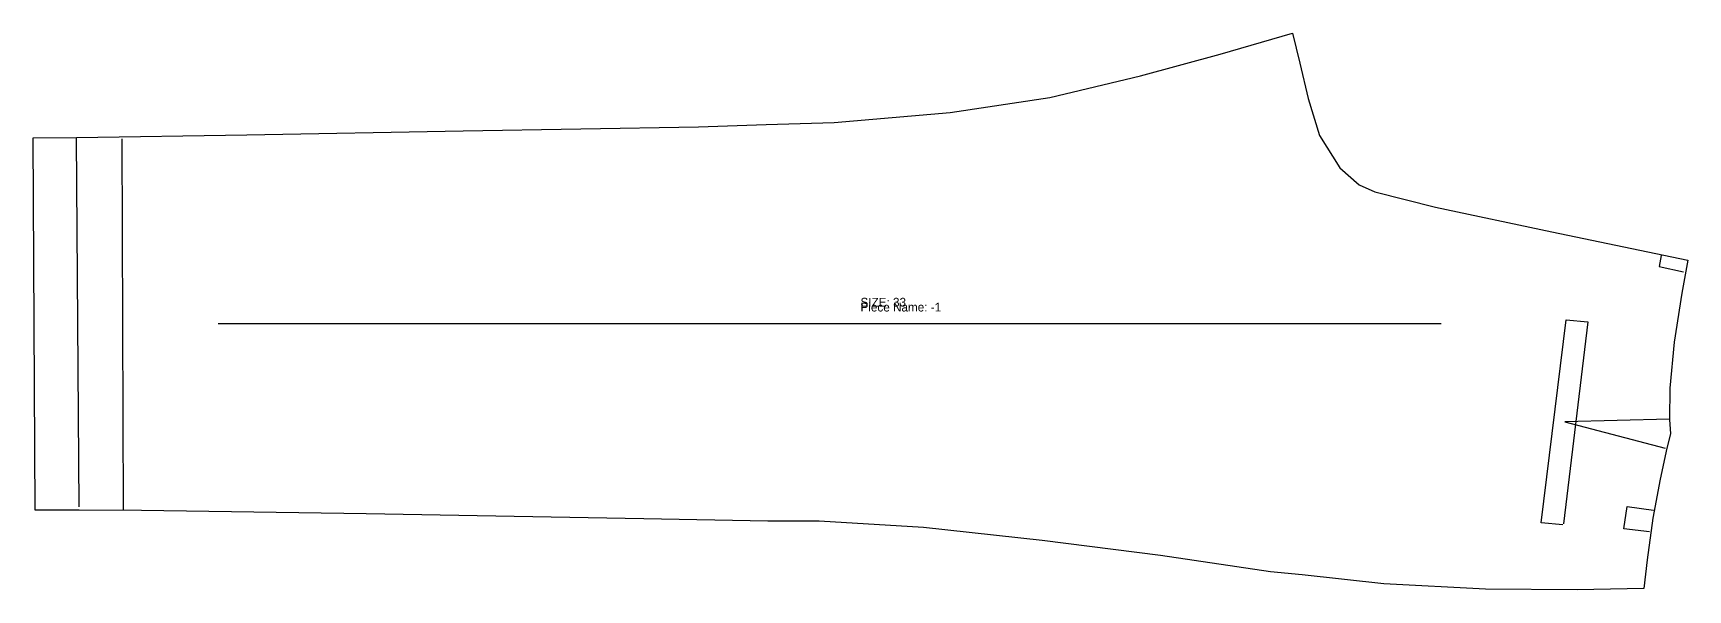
# Model space of a CAD drawing. Extents: x 0 to 2576, y 0 to 49.
# Drawn here: x 148.67 to 195.94, y 0 to 15.91 of the extents above; entities that cross this region are included whole.
import ezdxf

# ---------------------------------------------------------------- set-up
doc = ezdxf.new("R2010")
doc.units = 0

# ---------------------------------------------------------------- blocks, each defined once
blk = doc.blocks.new('1111-1_33')
at = {"layer": '1'}
blk.add_lwpolyline([(0.0564, 2.2788), (0, 12.9209), (1.241, 12.9289), (6.1066, 13.0055), (12.2842, 13.1153), (19.0025, 13.2359), (20.9359, 13.297), (22.8779, 13.36), (26.1981, 13.6384), (29.0443, 14.0656), (31.6286, 14.6931), (33.9026, 15.3129), (35.9758, 15.9106), (36.1793, 15.0542), (36.4179, 14.0385), (36.7444, 12.9809), (37.3221, 12.0645), (37.8723, 11.5743), (38.3217, 11.3738), (40.0535, 10.935), (43.3752, 10.2306), (47.2661, 9.4264), (47.095, 8.4757), (46.8784, 7.0776), (46.7527, 5.7641), (46.7397, 4.8664), (46.7737, 4.4551), (46.6599, 4.0487), (46.4703, 3.1625), (46.2624, 2.0537), (46.0996, 0.8556), (46.0101, 0.0433), (44.0998, 0), (41.4894, 0.0204), (38.577, 0.1697), (36.2517, 0.4275), (35.3449, 0.518), (32.1986, 0.9789), (28.8212, 1.4074), (25.4322, 1.7861), (22.4568, 1.9616), (20.9866, 1.9687), (17.4468, 2.0316), (9.5176, 2.1746), (3.0976, 2.2694), (1.317, 2.2762), (0.0564, 2.2788)], close=True, dxfattribs=at)
at = {"layer": '5'}
blk.add_line((5.2816, 7.6124), (40.2215, 7.6124), dxfattribs=at)
at = {"layer": '7'}
blk.add_line((5.2816, 7.6124), (40.2215, 7.6124), dxfattribs=at)
at = {"layer": '8'}
for p, q in [((1.2303, 12.9093), (1.3104, 2.3765)), ((2.5303, 12.8854), (2.5683, 2.294))]:
    blk.add_line(p, q, dxfattribs=at)
for points in [[(46.4999, 9.5523), (46.4495, 9.2439), (47.1447, 9.0903)], [(43.6963, 1.8597), (43.078, 1.9206), (43.7842, 7.72), (44.4125, 7.6588), (43.7173, 1.889)], [(46.7379, 4.8766), (43.7556, 4.7993), (46.62, 4.0501)], [(46.1647, 1.659), (45.4372, 1.7436), (45.5287, 2.3809), (46.2856, 2.2753)]]:
    blk.add_lwpolyline(points, dxfattribs=at)
at = {"layer": '1'}
for s, p in [('SIZE: 33', (23.633, 8.0953)), ('Piece Name: -1', (23.633, 7.9553))]:
    blk.add_text(s, height=0.25, dxfattribs=at).set_placement(p)

msp = doc.modelspace()

# ---------------------------------------------------------------- block references
at = {"layer": '1'}
msp.add_blockref('1111-1_33', (148.6733, 0), dxfattribs=at)

doc.saveas('drawing.dxf')
